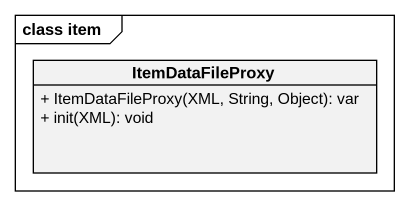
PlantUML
@startuml
mainframe class item
hide circle
hide empty members
skinparam classAttributeIconSize 0
class ItemDataFileProxy {
  + ItemDataFileProxy(XML, String, Object): var
  + init(XML): void
}
@enduml
